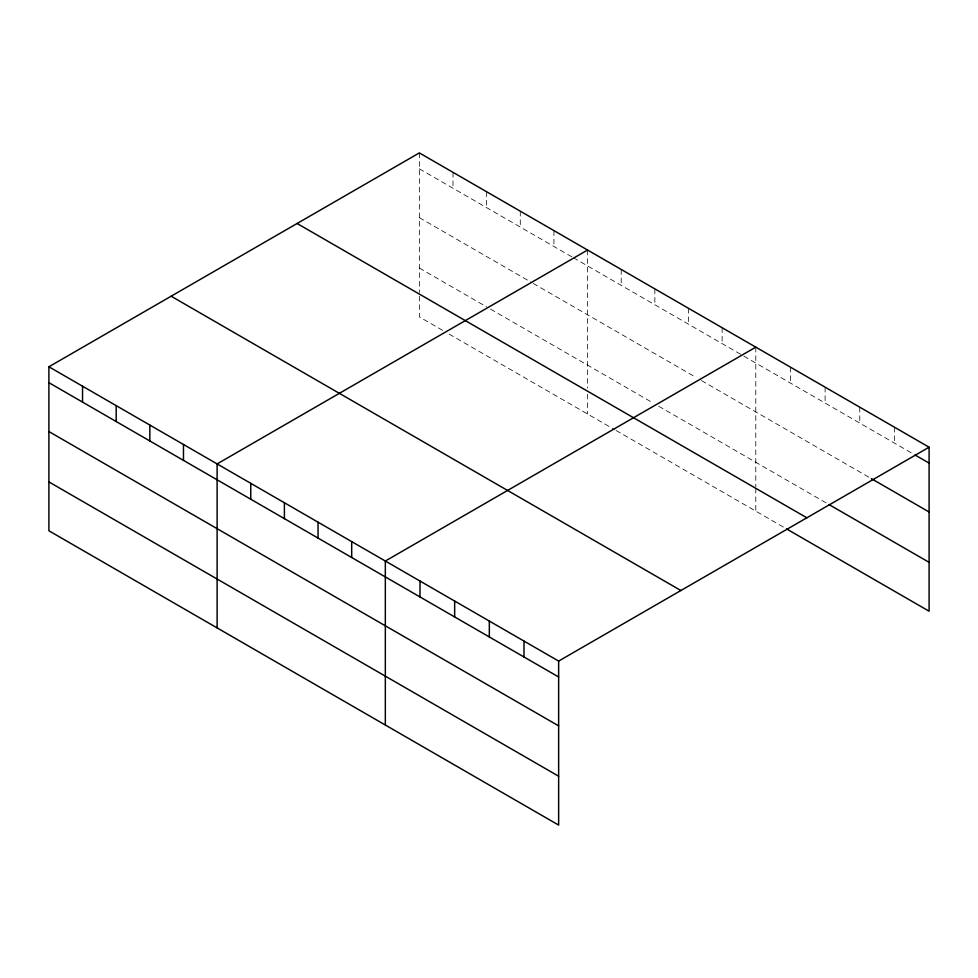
<?xml version="1.0" encoding="UTF-8"?>
<svg xmlns="http://www.w3.org/2000/svg" width="978" height="978" viewBox="0 0 978 978"><rect width="100%" height="100%" fill="white"/><g stroke="black" fill="none" stroke-linecap="round" stroke-linejoin="round"><path stroke-width="0.73" stroke-dasharray="4.89 3.67" d="M419.354 168.803L572.044 256.957M573.328 257.703L912.413 453.474M419.354 217.678L531.922 282.679M533.218 283.424L696.263 377.557M701.434 380.54L870.041 477.887M419.354 268.033L486.641 306.884M490.516 309.121L653.561 403.254M658.732 406.237L827.681 503.78M442.643 330.356L419.354 316.909L419.354 293.999M449.11 334.085L614.734 429.709M616.03 430.454L785.31 528.193M894.442 427.203L894.442 443.095M859.772 407.19L859.772 423.083M825.114 387.178L825.114 403.07M790.444 367.166L790.444 383.058M755.786 347.153L755.786 486.714M755.786 488.23L755.786 511.139M722.143 327.728L722.143 343.62M688.5 308.302L688.5 324.195M654.857 288.889L654.857 304.769M621.213 269.463L621.213 285.356M587.57 250.038L587.57 388.058M587.57 394.171L587.57 414.024M553.927 230.612L553.927 246.505M520.284 211.187L520.284 227.079M486.641 191.761L486.641 207.654M452.997 172.336L452.997 188.228M419.354 152.91L419.354 292.471"/><path stroke-width="1.47" d="M48.9 366.787L558.646 661.091L558.646 825.09L48.9 530.785L48.9 366.787L419.354 152.91L929.1 447.215L929.1 611.213L786.593 528.939M587.57 250.038L217.116 463.914L217.116 627.9M755.786 347.153L385.332 561.03L385.332 725.016M558.646 661.091L929.1 447.215M914.98 454.953L929.1 463.107M871.325 478.621L929.1 511.983M828.965 504.526L929.1 562.338M297.104 223.497L806.85 517.802M171.15 296.212L680.896 590.516M48.9 382.679L558.646 676.984M48.9 431.555L558.646 725.859M48.9 481.909L558.646 776.214M523.988 641.079L523.988 656.971M489.33 621.067L489.33 636.959M454.66 601.054L454.66 616.947M420.002 581.042L420.002 596.935M351.689 541.604L351.689 557.497M318.046 522.179L318.046 538.071M284.402 502.765L284.402 518.646M250.759 483.34L250.759 499.232M183.473 444.489L183.473 460.381M149.83 425.063L149.83 440.956M116.186 405.638L116.186 421.53M82.543 386.212L82.543 402.105"/></g></svg>
